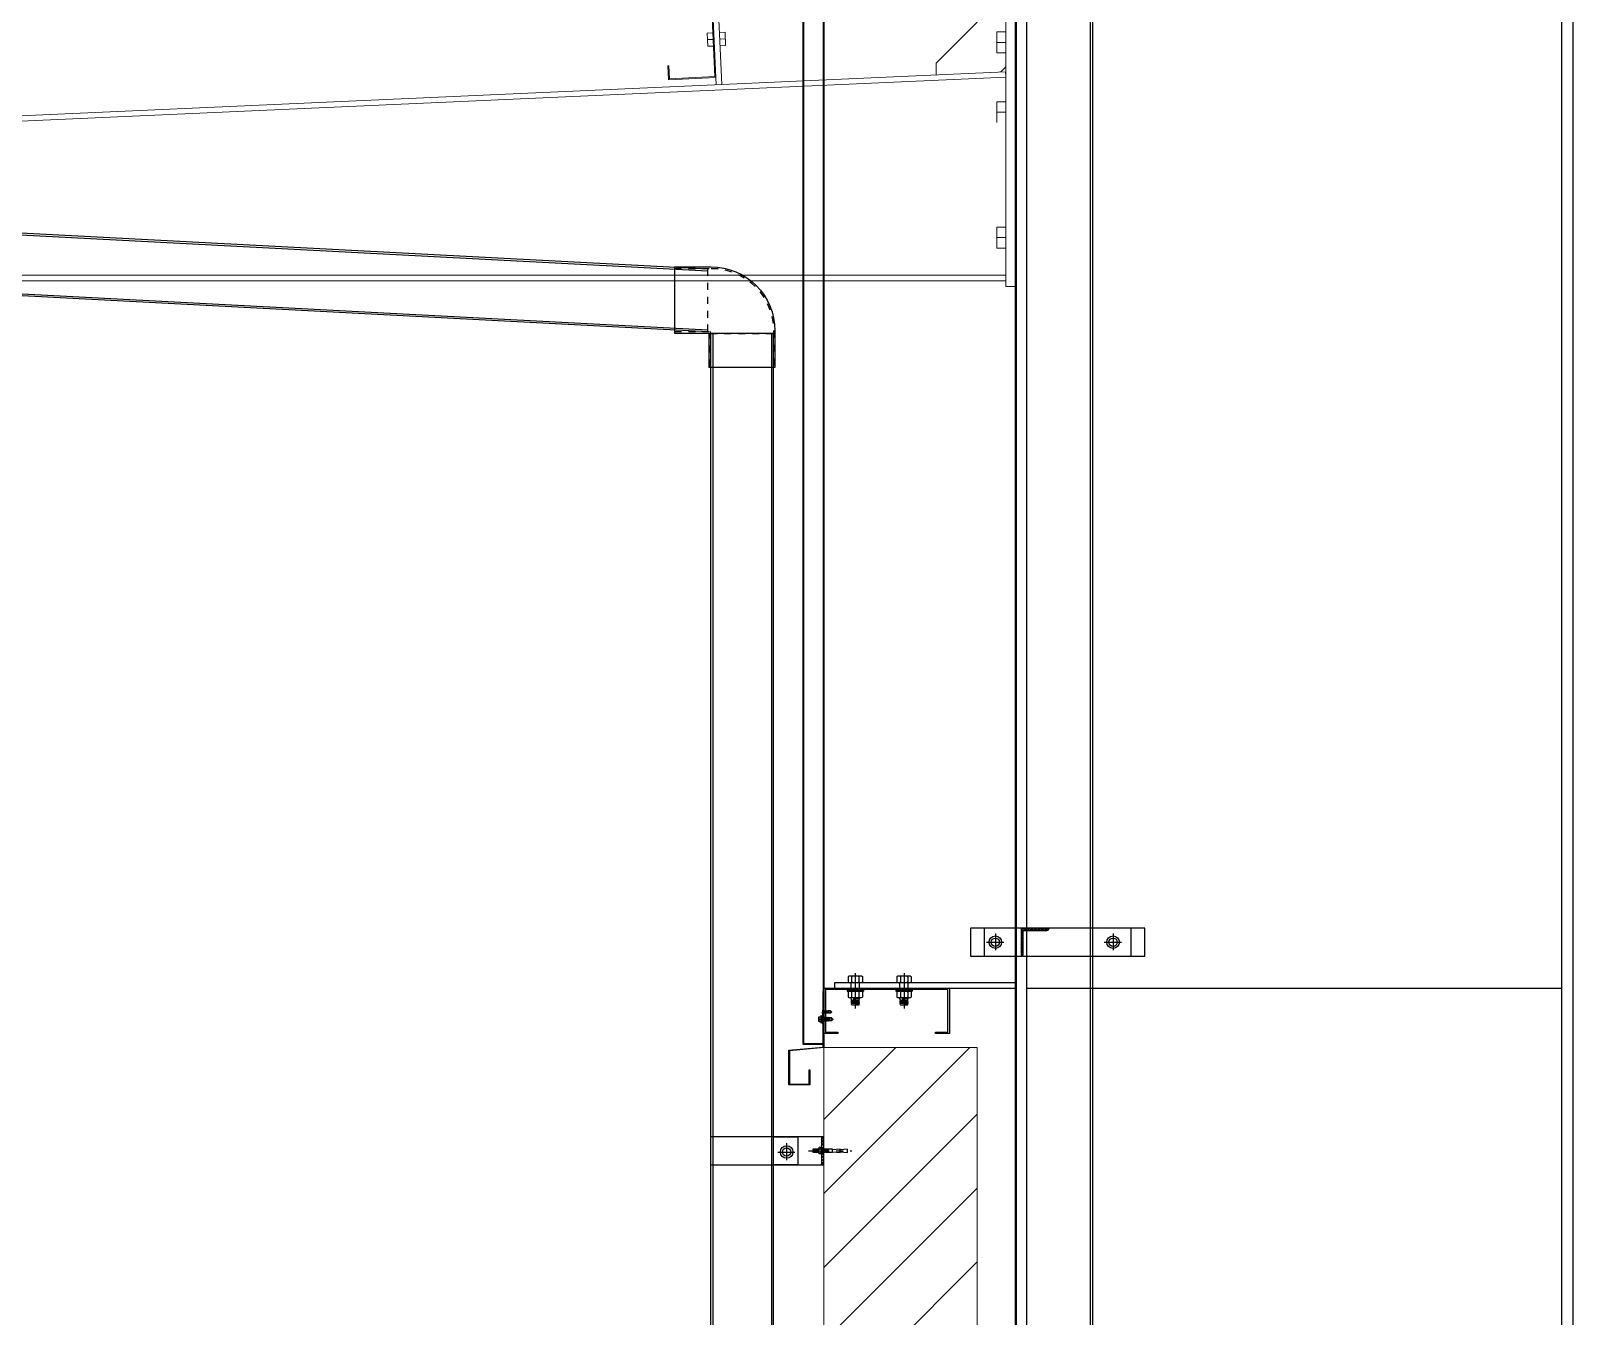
# Model space of a CAD drawing. Header units: inches. Extents: x 315041 to 662841, y -45540 to -35018.
# Drawn here: x 335108.56 to 335130.69, y -35920.08 to -35901.65 of the extents above; entities that cross this region are included whole.
import ezdxf

# ---------------------------------------------------------------- set-up
doc = ezdxf.new("R2010")
doc.units = ezdxf.units.IN
doc.header["$MEASUREMENT"] = 0
for name, pattern in [('CENTER2', [28.575, 19.05, -3.175, 3.175, -3.175]), ('DASHED2', [9.525, 6.35, -3.175]), ('HIDDEN', [0.375, 0.25, -0.125]), ('XKITLINE00', [0])]:
    doc.linetypes.add(name, pattern=pattern)
doc.layers.add('0_HATCH', color=252, linetype='Continuous', lineweight=9)
for name, color, linetype in [('2', 2, 'Continuous'), ('251', 251, 'Continuous'), ('3', 3, 'Continuous'), ('5', 5, 'Continuous'), ('7', 7, 'Continuous'), ('8', 8, 'Continuous'), ('DIM', 8, 'Continuous'), ('DOWNPOUT', 52, 'Continuous'), ('flashing', 6, 'Continuous'), ('ROOFING', 4, 'Continuous'), ('STRUCTURE', 1, 'Continuous')]:
    doc.layers.add(name, color=color, linetype=linetype)

# ---------------------------------------------------------------- blocks, each defined once
blk = doc.blocks.new('*U148')
at = {"layer": '251'}
h = blk.add_hatch(color=256, dxfattribs=at)
h.paths.add_polyline_path([(-0.053, -0.04), (-0.053, -0.043, -0.192582), (-0.048, -0.029, -0.192582), (-0.053, -0.014)])
h.paths.add_polyline_path([(-0.053, 0.014, -0.192582), (-0.048, 0.029, -0.192582), (-0.053, 0.043)])
h = blk.add_hatch(color=256, dxfattribs=at)
h.paths.add_polyline_path([(0.067, -0.04), (0.067, -0.043, -0.192582), (0.073, -0.029, -0.192582), (0.067, -0.014)])
h.paths.add_polyline_path([(0.067, 0.014, -0.192582), (0.073, 0.029, -0.192582), (0.067, 0.043)])
at = {"layer": '5', "linetype": 'CENTER2', "ltscale": 0.2}
blk.add_line((-0.077, 0), (0.206, 0), dxfattribs=at)
at = {"layer": '8'}
for p, q in [((-0.053, 0.04), (-0.053, -0.04)), ((-0.048, 0.058), (-0.006, 0.058)), ((-0.048, 0.029), (-0.006, 0.029)), ((0, 0.043), (0, -0.043)), ((0.056, 0.033), (0, 0.033)), ((0.056, -0.066), (0.056, 0.066)), ((0.056, 0.066), (0.067, 0.066)), ((0.067, -0.066), (0.067, 0.066)), ((0.067, 0.04), (0.067, -0.04)), ((0.073, 0.058), (0.115, 0.058)), ((0.073, 0.029), (0.115, 0.029)), ((0.12, 0.043), (0.12, -0.043)), ((0.128, 0.033), (0.12, 0.033)), ((0.132, 0.027), (0.128, 0.033)), ((0.128, 0.033), (0.128, -0.017)), ((0.128, -0.017), (0.132, 0.027)), ((0.138, 0.033), (0.132, 0.027)), ((0.142, 0.027), (0.138, 0.033)), ((0.175, 0.03), (0.172, 0.027)), ((0.18, 0.027), (0.175, 0.03)), ((0.177, -0.027), (0.178, 0)), ((0.18, 0), (0.178, 0)), ((0.178, 0), (0.18, 0)), ((0.18, 0.027), (0.18, -0.027)), ((-0.048, -0.029), (-0.006, -0.029)), ((-0.048, -0.029), (-0.006, -0.029)), ((-0.048, -0.058), (-0.006, -0.058)), ((0.056, -0.033), (0, -0.033)), ((0.056, -0.066), (0.067, -0.066)), ((0.073, -0.029), (0.115, -0.029)), ((0.073, -0.029), (0.115, -0.029)), ((0.073, -0.058), (0.115, -0.058)), ((0.131, -0.033), (0.12, -0.033)), ((0.137, -0.027), (0.131, -0.033)), ((0.171, -0.033), (0.167, -0.027)), ((0.177, -0.027), (0.171, -0.033)), ((0.177, -0.027), (0.18, -0.027))]:
    blk.add_line(p, q, dxfattribs=at)
for points in [[(0.147, -0.027), (0.141, -0.033), (0.137, -0.027), (0.142, 0.027), (0.148, 0.033), (0.152, 0.027)], [(0.157, -0.027), (0.151, -0.033), (0.147, -0.027), (0.152, 0.027), (0.158, 0.033), (0.162, 0.027)], [(0.167, -0.027), (0.161, -0.033), (0.157, -0.027), (0.162, 0.027), (0.168, 0.033), (0.172, 0.027)]]:
    blk.add_lwpolyline(points, close=True, dxfattribs=at)
for centre, start, end in [((-0.032, 0.043), 136.3972, 223.6028), ((-0.032, 0.014), 136.3972, 180), ((-0.021, 0.043), 316.3972, 43.6028), ((-0.021, 0.014), 0, 43.6028), ((0.088, 0.043), 136.3972, 223.6028), ((0.088, 0.014), 136.3972, 180), ((0.099, 0.043), 316.3972, 43.6028), ((0.099, 0.014), 0, 43.6028), ((-0.032, -0.014), 180, 223.6028), ((-0.032, -0.043), 136.3972, 223.6028), ((-0.021, -0.014), 316.3972, 0), ((-0.021, -0.043), 316.3972, 43.6028), ((0.088, -0.014), 180, 223.6028), ((0.088, -0.043), 136.3972, 223.6028), ((0.099, -0.014), 316.3972, 0), ((0.099, -0.043), 316.3972, 43.6028)]:
    blk.add_arc(centre, 0.0209, start, end, dxfattribs=at)
blk = doc.blocks.new('*U149')
at = {"layer": '251'}
h = blk.add_hatch(color=256, dxfattribs=at)
h.paths.add_polyline_path([(-0.053, -0.04), (-0.053, -0.043, -0.192582), (-0.048, -0.029, -0.192582), (-0.053, -0.014)])
h.paths.add_polyline_path([(-0.053, 0.014, -0.192582), (-0.048, 0.029, -0.192582), (-0.053, 0.043)])
h = blk.add_hatch(color=256, dxfattribs=at)
h.paths.add_polyline_path([(0.067, -0.04), (0.067, -0.043, -0.192582), (0.073, -0.029, -0.192582), (0.067, -0.014)])
h.paths.add_polyline_path([(0.067, 0.014, -0.192582), (0.073, 0.029, -0.192582), (0.067, 0.043)])
at = {"layer": '5', "linetype": 'CENTER2', "ltscale": 0.2}
blk.add_line((-0.077, 0), (0.206, 0), dxfattribs=at)
at = {"layer": '8'}
for p, q in [((-0.053, 0.04), (-0.053, -0.04)), ((-0.048, 0.058), (-0.006, 0.058)), ((-0.048, 0.029), (-0.006, 0.029)), ((0, 0.043), (0, -0.043)), ((0.056, 0.033), (0, 0.033)), ((0.056, -0.066), (0.056, 0.066)), ((0.056, 0.066), (0.067, 0.066)), ((0.067, -0.066), (0.067, 0.066)), ((0.067, 0.04), (0.067, -0.04)), ((0.073, 0.058), (0.115, 0.058)), ((0.073, 0.029), (0.115, 0.029)), ((0.12, 0.043), (0.12, -0.043)), ((0.128, 0.033), (0.12, 0.033)), ((0.132, 0.027), (0.128, 0.033)), ((0.128, 0.033), (0.128, -0.017)), ((0.128, -0.017), (0.132, 0.027)), ((0.138, 0.033), (0.132, 0.027)), ((0.142, 0.027), (0.138, 0.033)), ((0.175, 0.03), (0.172, 0.027)), ((0.18, 0.027), (0.175, 0.03)), ((0.177, -0.027), (0.178, 0)), ((0.18, 0), (0.178, 0)), ((0.178, 0), (0.18, 0)), ((0.18, 0.027), (0.18, -0.027)), ((-0.048, -0.029), (-0.006, -0.029)), ((-0.048, -0.029), (-0.006, -0.029)), ((-0.048, -0.058), (-0.006, -0.058)), ((0.056, -0.033), (0, -0.033)), ((0.056, -0.066), (0.067, -0.066)), ((0.073, -0.029), (0.115, -0.029)), ((0.073, -0.029), (0.115, -0.029)), ((0.073, -0.058), (0.115, -0.058)), ((0.131, -0.033), (0.12, -0.033)), ((0.137, -0.027), (0.131, -0.033)), ((0.171, -0.033), (0.167, -0.027)), ((0.177, -0.027), (0.171, -0.033)), ((0.177, -0.027), (0.18, -0.027))]:
    blk.add_line(p, q, dxfattribs=at)
for points in [[(0.147, -0.027), (0.141, -0.033), (0.137, -0.027), (0.142, 0.027), (0.148, 0.033), (0.152, 0.027)], [(0.157, -0.027), (0.151, -0.033), (0.147, -0.027), (0.152, 0.027), (0.158, 0.033), (0.162, 0.027)], [(0.167, -0.027), (0.161, -0.033), (0.157, -0.027), (0.162, 0.027), (0.168, 0.033), (0.172, 0.027)]]:
    blk.add_lwpolyline(points, close=True, dxfattribs=at)
for centre, start, end in [((-0.032, 0.043), 136.3972, 223.6028), ((-0.032, 0.014), 136.3972, 180), ((-0.021, 0.043), 316.3972, 43.6028), ((-0.021, 0.014), 0, 43.6028), ((0.088, 0.043), 136.3972, 223.6028), ((0.088, 0.014), 136.3972, 180), ((0.099, 0.043), 316.3972, 43.6028), ((0.099, 0.014), 0, 43.6028), ((-0.032, -0.014), 180, 223.6028), ((-0.032, -0.043), 136.3972, 223.6028), ((-0.021, -0.014), 316.3972, 0), ((-0.021, -0.043), 316.3972, 43.6028), ((0.088, -0.014), 180, 223.6028), ((0.088, -0.043), 136.3972, 223.6028), ((0.099, -0.014), 316.3972, 0), ((0.099, -0.043), 316.3972, 43.6028)]:
    blk.add_arc(centre, 0.0209, start, end, dxfattribs=at)
blk = doc.blocks.new('A$C174458B3')
at = {"layer": '2'}
blk.add_lwpolyline([(1.333, 0.017), (1.483, 0.017), (1.483, 0.525), (0.017, 0.525), (0.017, 0.017), (0.167, 0.017), (0.167, 0), (0, 0), (0, 0.542), (1.5, 0.542), (1.5, 0), (1.333, 0), (1.333, 0.017)], dxfattribs=at)
at = {"layer": '5'}
blk.add_lwpolyline([(2.292, 0.542), (2.292, 0.608), (0.125, 0.608), (0.125, 0.542), (2.292, 0.542)], dxfattribs=at)
at = {"layer": '251', "color": 147, "xscale": 1.5, "yscale": 1.5, "zscale": 1.5, "rotation": 270}
for name, p in [('*U149', (0.375, 0.608)), ('*U148', (0.958, 0.608))]:
    blk.add_blockref(name, p, dxfattribs=at)
blk = doc.blocks.new('A$C3213453A')
at = {"layer": '2'}
blk.add_blockref('A$C174458B3', (0, -0.048), dxfattribs=at)
blk = doc.blocks.new('Short_Self_drilling')
at = {"layer": 'STRUCTURE', "color": 1, "linetype": 'Continuous'}
for p, q in [((6.4, 1.7), (-6.4, 1.7)), ((5.1, 3.8), (-5.1, 3.8)), ((-2.6, 2.9), (-5.1, 2.9)), ((-3.4, 3.8), (-3.4, 6.8)), ((3, 7.2), (-3, 7.2)), ((2.6, 2.9), (-2.6, 2.9)), ((-2.1, 2.8), (-2.1, 2.9)), ((6.3, 0), (0, 0)), ((2.2, 2.8), (2.2, 2.9)), ((2.2, -0.5), (2.2, 0)), ((5.1, 2.9), (2.6, 2.9)), ((3.4, 3.8), (3.4, 6.8)), ((3, -1.2), (-2.7, -0.2)), ((3, -2.7), (-2.7, -1.8)), ((3, -4.2), (-2.7, -3.3)), ((3, -5.8), (-2.7, -4.8)), ((3, -7.3), (-2.7, -6.3)), ((-1.9, -8), (-2.7, -7.9)), ((-2.1, -1.4), (-2.1, -0.9)), ((-2.1, -2.9), (-2.1, -2.4)), ((-2.1, -4.4), (-2.1, -3.9)), ((-2.1, -6), (-2.1, -5.4)), ((-2.1, -7.5), (-2.1, -7)), ((-2.1, -12.3), (-2.1, -8.5)), ((3, -8.8), (-1.1, -8.1)), ((2.1, -12.3), (2.1, -9.1)), ((2.2, -2), (2.2, -1.5)), ((2.2, -3.6), (2.2, -3)), ((2.2, -5.1), (2.2, -4.6)), ((2.2, -6.6), (2.2, -6.1)), ((2.2, -8.1), (2.2, -7.6))]:
    blk.add_line(p, q, dxfattribs=at)
blk.add_lwpolyline([(6.4, 1.3), (6.4, 1.7), (2.1, 2.8), (-2.1, 2.8), (-6.4, 1.7), (-6.4, 1.3)], close=True, dxfattribs=at)
for points in [[(-6.4, 1.3, -0.088869), (-6.3, 0), (0, 0)], [(-0.1, 3.8), (-0.3, 6.2, 0.338878), (-3.1, 6.2), (-3.3, 3.8)], [(3.3, 3.8), (3.1, 6.2, 0.338878), (0.3, 6.2), (0.1, 3.8)], [(2.1, -12.3), (0.2, -14.2, -0.333596), (-0.2, -14.2), (-2.1, -12.3)], [(-0.1, -14), (-1, -12.2, -0.148657), (-1.4, -11.2), (-2, -7.7, -0.815006), (-1.2, -7.8, 0.150833), (-0.8, -8.7)], [(2.1, -12.3), (1.7, -11.7, 0.52242), (0.9, -11.7), (-0.2, -14.2)]]:
    blk.add_lwpolyline(points, format="xyb", dxfattribs=at)
for points in [[(3, -1.2), (2.2, -1.5), (-2.1, -0.8), (-2.7, -0.2), (-2.4, 0)], [(3, -2.7), (2.2, -3), (-2.1, -2.4), (-2.7, -1.8), (-2.1, -1.4), (2.2, -2), (3, -2.7)], [(3, -4.2), (2.2, -4.6), (-2.1, -3.9), (-2.7, -3.3), (-2.1, -2.9), (2.2, -3.6), (3, -4.2)], [(3, -5.8), (2.2, -6.1), (-2.1, -5.4), (-2.7, -4.8), (-2.1, -4.4), (2.2, -5.1), (3, -5.8)], [(3, -7.3), (2.2, -7.6), (-2.1, -7), (-2.7, -6.3), (-2.1, -6), (2.2, -6.6), (3, -7.3)], [(-1.8, -8.5), (-2.1, -8.5), (-2.7, -7.9), (-2.1, -7.5), (-1.8, -7.5)], [(-1.3, -7.6), (2.2, -8.1), (3, -8.8)], [(-1.2, 0), (2.2, -0.5), (3, -1.2)], [(3, -8.8), (2.2, -9.1), (-0.8, -8.7)]]:
    blk.add_lwpolyline(points, dxfattribs=at)
for centre, radius, start, end in [((-5, 3.3), 0.455, 109.7949, 250.2674), ((-3, 6.8), 0.429, 90.0311, 180.0311), ((3, 6.8), 0.429, 0.0311, 90.0311), ((5.1, 3.3), 0.435, 279.7276, 80.3347), ((10, 0.2), 3.74, 162.2963, 182.6103)]:
    blk.add_arc(centre, radius, start, end, dxfattribs=at)
blk = doc.blocks.new('HFR-1')
at = {"layer": 'STRUCTURE', "color": 1, "linetype": 'Continuous'}
for p, q in [((-5.5, 0), (5.5, 0)), ((-5.2, 0.8), (-3.4, 1.5)), ((5.2, 0.8), (3.4, 1.5)), ((-2.4, -1.2), (-3, -1.6)), ((-3, -1.6), (-2.4, -1.9)), ((-2.4, -1.9), (-3, -2.3)), ((-3, -2.3), (-2.4, -2.6)), ((-2.4, -2.6), (-3, -3)), ((-3, -3), (-2.4, -3.3)), ((-2.4, -3.3), (-3, -3.7)), ((-3, -3.7), (-2.4, -4.1)), ((-2.4, -4.1), (-3, -4.4)), ((-3, -4.4), (-2.4, -4.8)), ((-2.4, -4.8), (-3, -5.1)), ((-3, -5.1), (-2.4, -5.5)), ((-2.4, -5.5), (-3, -5.8)), ((-3, -5.8), (-2.4, -6.2)), ((-2.4, -6.2), (-3, -6.6)), ((-3, -6.6), (-2.4, -6.9)), ((-2.4, -6.9), (-3, -7.3)), ((-3, -7.3), (-2.4, -7.6)), ((-2.4, -7.6), (-3, -8)), ((-3, -8), (-2.4, -8.3)), ((-2.4, -8.3), (-3, -8.7)), ((-3, -8.7), (-2.4, -9)), ((-2.4, -9), (-3, -9.4)), ((-3, -9.4), (-2.4, -9.7)), ((-2.4, -9.7), (-3, -10.1)), ((-3, -10.1), (-2.4, -10.5)), ((-2.4, -10.5), (-3, -10.8)), ((-3, -10.8), (-2.4, -11.2)), ((-2.4, -11.2), (-3, -11.5)), ((-3, -11.5), (-2.4, -11.9)), ((-2.9, -1.6), (2.9, -1.4)), ((-2.9, -2.3), (2.9, -2.1)), ((-2.9, -3), (2.9, -2.8)), ((-2.9, -3.7), (2.9, -3.6)), ((-2.9, -4.4), (2.9, -4.3)), ((-2.9, -5.1), (2.9, -5)), ((-2.9, -5.9), (2.9, -5.7)), ((-2.9, -6.6), (2.9, -6.4)), ((-2.9, -7.3), (2.9, -7.1)), ((-2.9, -8), (2.9, -7.8)), ((-2.9, -8.7), (2.9, -8.5)), ((-2.9, -9.4), (2.9, -9.2)), ((-2.9, -10.1), (1.5, -10)), ((-2.9, -10.8), (1.3, -10.7)), ((-2.9, -11.5), (0.9, -11.4)), ((-2.5, -17.4), (-2.5, -11.8)), ((-2.5, -17.4), (-2, -16.7)), ((-2.5, -17.4), (-0.2, -19.7)), ((2.4, -1.1), (-2.4, -1.2)), ((2.4, -1.8), (-2.4, -1.9)), ((-2.4, -1.9), (2.4, -1.8)), ((-2.4, -2.6), (2.4, -2.5)), ((2.4, -2.5), (-2.4, -2.6)), ((-2.4, -3.3), (2.4, -3.2)), ((2.4, -3.2), (-2.4, -3.3)), ((-2.4, -4.1), (2.4, -3.9)), ((2.4, -3.9), (-2.4, -4.1)), ((-2.4, -4.8), (2.4, -4.6)), ((2.4, -4.6), (-2.4, -4.8)), ((-2.4, -5.5), (2.4, -5.3)), ((2.4, -5.3), (-2.4, -5.5)), ((-2.4, -6.2), (2.4, -6)), ((2.4, -6), (-2.4, -6.2)), ((-2.4, -6.9), (2.4, -6.8)), ((2.4, -6.8), (-2.4, -6.9)), ((-2.4, -7.6), (2.4, -7.5)), ((2.4, -7.5), (-2.4, -7.6)), ((-2.4, -8.3), (2.4, -8.2)), ((2.4, -8.2), (-2.4, -8.3)), ((-2.4, -9), (2.4, -8.9)), ((2.4, -8.9), (-2.4, -9)), ((-2.4, -9.7), (2.4, -9.6)), ((2.4, -9.6), (-2.4, -9.7)), ((1.4, -10.3), (-2.4, -10.5)), ((-2.4, -10.5), (1.4, -10.3)), ((-2.4, -11.2), (1.1, -11.1)), ((1.1, -11.1), (-2.4, -11.2)), ((-2.4, -11.9), (0.4, -11.8)), ((-1, -16.7), (0.2, -19.7)), ((0.1, -19.4), (1.2, -17.3)), ((0.2, -19.7), (2.5, -17.4)), ((1.6, -16.1), (2.3, -10.2)), ((2.2, -10), (2.9, -10)), ((2.2, -11), (2.4, -11)), ((2.4, -11), (2.2, -11)), ((2.2, -11.4), (2.9, -11.4)), ((2.2, -11.7), (2.4, -11.7)), ((2.4, -10.3), (2.3, -10.3)), ((2.3, -10.3), (2.4, -10.3)), ((2.3, -10.7), (2.9, -10.7)), ((2.9, -1.4), (2.4, -1.1)), ((2.4, -1.8), (2.9, -1.4)), ((2.9, -2.1), (2.4, -1.8)), ((2.4, -2.5), (2.9, -2.1)), ((2.9, -2.8), (2.4, -2.5)), ((2.4, -3.2), (2.9, -2.8)), ((2.9, -3.6), (2.4, -3.2)), ((2.4, -3.9), (2.9, -3.6)), ((2.9, -4.3), (2.4, -3.9)), ((2.4, -4.6), (2.9, -4.3)), ((2.9, -5), (2.4, -4.6)), ((2.4, -5.3), (2.9, -5)), ((2.9, -5.7), (2.4, -5.3)), ((2.4, -6), (2.9, -5.7)), ((2.9, -6.4), (2.4, -6)), ((2.4, -6.8), (2.9, -6.4)), ((2.9, -7.1), (2.4, -6.8)), ((2.4, -7.5), (2.9, -7.1)), ((2.9, -7.8), (2.4, -7.5)), ((2.4, -8.2), (2.9, -7.8)), ((2.9, -8.5), (2.4, -8.2)), ((2.4, -8.9), (2.9, -8.5)), ((2.9, -9.2), (2.4, -8.9)), ((2.4, -9.6), (2.9, -9.2)), ((2.9, -10), (2.4, -9.6)), ((2.4, -10.3), (2.9, -10)), ((2.9, -10.7), (2.4, -10.3)), ((2.4, -11), (2.9, -10.7)), ((2.9, -11.4), (2.4, -11)), ((2.4, -11.7), (2.9, -11.4)), ((2.5, -17.4), (2.5, -11.7))]:
    blk.add_line(p, q, dxfattribs=at)
at = {"layer": 'STRUCTURE', "color": 1, "linetype": 'Continuous', "ltscale": 8}
for p in [(-3.4, 1.5), (3.4, 1.5)]:
    blk.add_line(p, (0, 1.5), dxfattribs=at)
at = {"layer": 'STRUCTURE', "color": 1, "linetype": 'DASHED2'}
for p in [(-1.9, 1.5), (1.9, 1.5)]:
    blk.add_line(p, (0, 0), dxfattribs=at)
at = {"layer": 'STRUCTURE', "color": 1, "linetype": 'Continuous', "ltscale": 8}
for centre, start, end in [((-4.7, 0.2), 130.41, 194.8062), ((4.7, 0.2), 345.1938, 49.59)]:
    blk.add_arc(centre, 0.801, start, end, dxfattribs=at)
at = {"layer": 'STRUCTURE', "color": 1, "linetype": 'Continuous'}
for centre, radius, start, end in [((-7.3, -9), 9.14, 58.065, 78.8402), ((5.1, -3.8), 3.83, 84.2039, 134.3621), ((-1.5, -17.1), 0.59, 34.2302, 144.5641), ((0, -19.4), 0.331, 231.6348, 305.4287), ((-0.5, -10.1), 1.93, 296.6041, 355.3922), ((-0.6, -16), 2.2, 324.0048, 357.8268), ((1.9, -10.3), 0.444, 15.9762, 172.6971)]:
    blk.add_arc(centre, radius, start, end, dxfattribs=at)
blk = doc.blocks.new('A$C2CD672AE')
at = {"color": 8, "linetype": 'XKITLINE00', "lineweight": 0}
for p, q in [((142.97, 151.56), (140.51, 96.61)), ((145.63, 151.44), (142.97, 151.56)), ((139.71, 138.52), (140, 144.85)), ((139.86, 141.68), (142.52, 141.57)), ((140, 144.85), (142.66, 144.73)), ((145.68, 141.42), (148.35, 141.31)), ((148.49, 144.47), (145.82, 144.59)), ((148.21, 138.14), (148.49, 144.47)), ((0, 133.33), (4.67, 133.33)), ((4.67, 133.33), (11.33, 133.33)), ((4.67, 133.33), (4.67, 0)), ((11.33, 133.33), (38, 106.67)), ((142.38, 138.4), (139.71, 138.52)), ((145.54, 138.26), (148.21, 138.14)), ((572.62, 119.21), (572.9, 125.54)), ((572.9, 125.54), (575.56, 125.42)), ((575.87, 132.25), (573.42, 77.3)), ((578.53, 132.13), (575.87, 132.25)), ((4.67, 121.67), (9, 121.67)), ((9, 121.67), (9, 111.67)), ((138.67, 115.21), (138.96, 121.54)), ((138.82, 118.37), (141.48, 118.26)), ((138.96, 121.54), (141.62, 121.42)), ((144.64, 118.11), (147.31, 118)), ((147.45, 121.16), (144.78, 121.28)), ((147.17, 114.83), (147.45, 121.16)), ((575.28, 119.09), (572.62, 119.21)), ((572.76, 122.38), (575.42, 122.26)), ((578.45, 118.95), (581.11, 118.83)), ((578.59, 122.12), (581.25, 122)), ((581.39, 125.16), (578.73, 125.28)), ((581.11, 118.83), (581.39, 125.16)), ((878.4, 118.75), (881.06, 118.63)), ((881.06, 118.63), (878.61, 63.69)), ((4.67, 116.67), (9, 116.67)), ((9, 111.67), (4.67, 111.67)), ((141.34, 115.09), (138.67, 115.21)), ((144.5, 114.95), (147.17, 114.83)), ((874.65, 105.74), (874.93, 112.07)), ((874.93, 112.07), (877.6, 111.95)), ((880.76, 111.81), (883.42, 111.69)), ((883.42, 111.69), (883.14, 105.36)), ((1009.77, 112.89), (1007.32, 57.95)), ((1012.43, 112.77), (1009.77, 112.89)), ((7.11, 102.56), (4.67, 105)), ((38, 106.67), (38, 101.18)), ((874.65, 105.74), (877.31, 105.62)), ((874.79, 108.9), (877.46, 108.78)), ((880.48, 105.48), (883.14, 105.36)), ((880.62, 108.64), (883.28, 108.53)), ((1006.52, 99.86), (1006.8, 106.19)), ((1006.8, 106.19), (1009.47, 106.07)), ((1015.29, 105.81), (1012.63, 105.93)), ((1015.01, 99.48), (1015.29, 105.81)), ((4.78, 102.66), (4.67, 100)), ((4.67, 100), (1125.67, 50)), ((1125.78, 52.66), (4.78, 102.66)), ((143.18, 96.49), (143.33, 99.82)), ((571.58, 95.9), (571.86, 102.23)), ((574.24, 95.78), (571.58, 95.9)), ((571.72, 99.07), (574.38, 98.95)), ((571.86, 102.23), (574.52, 102.11)), ((577.55, 98.81), (580.21, 98.69)), ((580.35, 101.85), (577.69, 101.97)), ((580.07, 95.52), (580.35, 101.85)), ((1009.18, 99.74), (1006.52, 99.86)), ((1006.66, 103.02), (1009.32, 102.9)), ((1012.35, 99.6), (1015.01, 99.48)), ((1012.49, 102.76), (1015.15, 102.64)), ((577.41, 95.64), (580.07, 95.52)), ((873.61, 82.43), (873.89, 88.76)), ((873.89, 88.76), (876.56, 88.64)), ((4.67, 88.33), (9, 88.33)), ((4.67, 83.33), (9, 83.33)), ((9, 88.33), (9, 78.33)), ((873.61, 82.43), (876.27, 82.31)), ((873.75, 85.59), (876.42, 85.47)), ((879.44, 82.17), (882.1, 82.05)), ((879.58, 85.33), (882.24, 85.21)), ((879.72, 88.5), (882.38, 88.38)), ((882.38, 88.38), (882.1, 82.05)), ((1005.48, 76.55), (1005.76, 82.88)), ((1005.76, 82.88), (1008.43, 82.76)), ((1014.25, 82.5), (1011.59, 82.62)), ((1013.97, 76.17), (1014.25, 82.5)), ((576.08, 77.18), (576.23, 80.51)), ((1008.14, 76.43), (1005.48, 76.55)), ((1005.62, 79.71), (1008.28, 79.59)), ((1011.31, 76.29), (1013.97, 76.17)), ((1011.45, 79.45), (1014.11, 79.33)), ((875.95, 63.81), (876.1, 67.14)), ((1009.98, 57.83), (1010.13, 61.16)), ((1125.67, 50), (1125.78, 52.66)), ((1125.78, 2.68), (1125.78, 52.66)), ((1125.78, 52.66), (1128.45, 52.66)), ((1128.45, 2.68), (1128.45, 52.66)), ((1125.67, 5.33), (1125.67, 50)), ((1147, 27.9), (1147.04, 30.56)), ((1147.04, 30.56), (1153.37, 30.47)), ((1150.16, 27.85), (1150.2, 30.52)), ((1153.37, 30.47), (1153.33, 27.8)), ((1170.33, 27.55), (1170.37, 30.21)), ((1170.37, 30.21), (1176.7, 30.12)), ((1173.49, 27.5), (1173.53, 30.17)), ((1176.7, 30.12), (1176.66, 27.45)), ((4.67, 28.33), (9, 28.33)), ((4.67, 23.33), (9, 23.33)), ((9, 28.33), (9, 18.33)), ((1128.45, 25.01), (1128.49, 27.67)), ((1183.45, 24.18), (1128.45, 25.01)), ((1128.49, 27.67), (1131.82, 27.62)), ((1146.91, 22.06), (1146.95, 24.73)), ((1150.08, 22.02), (1150.12, 24.68)), ((1153.24, 21.97), (1153.28, 24.63)), ((1170.24, 21.71), (1170.28, 24.38)), ((1173.41, 21.67), (1173.45, 24.33)), ((1176.57, 21.62), (1176.61, 24.29)), ((1183.49, 26.85), (1183.45, 24.18)), ((9, 18.33), (4.67, 18.33)), ((1153.24, 21.97), (1146.91, 22.06)), ((1176.57, 21.62), (1170.24, 21.71)), ((1125.67, 5.33), (4.67, 5.33)), ((4.67, 5.33), (4.67, 2.67)), ((4.67, 2.67), (1125.67, 2.67)), ((1125.67, 2.67), (1125.67, 5.33)), ((1125.78, 2.68), (1128.45, 2.68)), ((4.67, 0), (0, 0))]:
    blk.add_line(p, q, dxfattribs=at)
at = {"color": 94, "linetype": 'XKITLINE00', "lineweight": 0}
for points in [[(165.77, 105.49), (166.27, 105.47), (165.97, 98.81), (143.33, 99.82), (145.98, 159.26), (126.33, 160.14), (126.06, 153.98), (125.56, 154), (125.85, 160.66), (146.5, 159.74), (143.85, 100.3), (165.49, 99.33)], [(598.67, 86.18), (599.17, 86.16), (598.87, 79.5), (576.23, 80.51), (578.88, 139.95), (559.23, 140.83), (558.96, 134.67), (558.46, 134.69), (558.76, 141.35), (579.4, 140.43), (576.75, 80.99), (598.4, 80.02)], [(853.45, 68.15), (853.75, 74.81), (854.25, 74.79), (853.98, 68.62), (875.62, 67.66), (878.27, 127.1), (898.92, 126.18), (898.62, 119.52), (898.12, 119.54), (898.4, 125.7), (878.75, 126.58), (876.1, 67.14)], [(1032.57, 66.83), (1033.07, 66.81), (1032.78, 60.15), (1010.13, 61.16), (1012.78, 120.6), (993.14, 121.48), (992.86, 115.32), (992.36, 115.34), (992.66, 122), (1013.31, 121.08), (1010.65, 61.64), (1032.3, 60.67)], [(1131.82, 48.29), (1138.49, 48.29), (1138.49, 47.79), (1132.32, 47.78), (1132.33, 28.12), (1191.83, 27.23), (1191.83, 4.56), (1185.16, 4.56), (1185.17, 5.06), (1191.33, 5.07), (1191.32, 26.73), (1131.82, 27.62)]]:
    blk.add_lwpolyline(points, close=True, dxfattribs=at)
blk = doc.blocks.new('A$C26A6701F')
at = {"layer": 'STRUCTURE', "color": 1, "linetype": 'Continuous'}
for p, q in [((0, 17.21), (1.33, 17.54)), ((0, 17.08), (0, 17.21)), ((0, 17.21), (4, 17.21)), ((4, 17.08), (0, 17.08)), ((3.94, 16.71), (0.06, 16.71)), ((0.4, 17.84), (3.6, 17.84)), ((0.4, 17.57), (1.2, 17.57)), ((0.93, 17.84), (0.93, 18.77)), ((0.97, 17.84), (1.03, 18.61)), ((1.07, 18.91), (2.93, 18.91)), ((1.13, 15.25), (2.9, 15.52)), ((1.39, 15.45), (1.13, 15.25)), ((1.13, 15.25), (1.39, 15.14)), ((1.13, 14.77), (2.9, 15.05)), ((1.39, 14.98), (1.13, 14.77)), ((1.13, 14.77), (1.39, 14.66)), ((1.19, 16.71), (1.14, 16.67)), ((1.14, 16.67), (1.4, 16.71)), ((1.14, 16.67), (1.4, 16.56)), ((1.14, 16.2), (2.91, 16.47)), ((1.4, 16.4), (1.14, 16.2)), ((1.14, 16.2), (1.39, 16.09)), ((1.14, 15.72), (2.91, 16)), ((1.4, 15.93), (1.14, 15.72)), ((1.14, 15.72), (1.39, 15.61)), ((1.2, 17.57), (2.8, 17.57)), ((1.33, 17.54), (1.33, 17.57)), ((1.33, 17.54), (2.67, 17.54)), ((1.39, 16.09), (2.73, 16.28)), ((1.39, 15.93), (1.39, 16.09)), ((1.39, 15.61), (2.73, 15.81)), ((2.7, 15.64), (1.39, 15.45)), ((1.39, 15.45), (1.39, 15.61)), ((1.39, 15.14), (2.73, 15.33)), ((2.7, 15.16), (1.39, 14.98)), ((1.39, 14.98), (1.39, 15.14)), ((1.39, 14.66), (2.73, 14.86)), ((1.4, 16.56), (2.42, 16.71)), ((2.71, 16.59), (1.4, 16.4)), ((1.4, 16.4), (1.4, 16.56)), ((2.71, 16.11), (1.4, 15.93)), ((1.91, 18.61), (1.97, 17.84)), ((2.04, 17.84), (2.1, 18.61)), ((2.67, 17.54), (2.67, 17.57)), ((2.67, 17.54), (4, 17.21)), ((2.7, 15.64), (2.7, 15.8)), ((2.7, 15.64), (2.9, 15.52)), ((2.7, 15.16), (2.7, 15.33)), ((2.7, 15.16), (2.9, 15.05)), ((2.7, 14.69), (2.7, 14.85)), ((2.71, 16.59), (2.71, 16.71)), ((2.71, 16.59), (2.91, 16.47)), ((2.71, 16.11), (2.71, 16.28)), ((2.71, 16.11), (2.91, 16)), ((2.73, 16.28), (2.91, 16.47)), ((2.73, 15.81), (2.91, 16)), ((2.73, 15.33), (2.9, 15.52)), ((2.73, 14.86), (2.9, 15.05)), ((2.8, 17.57), (3.6, 17.57)), ((2.97, 18.61), (3.04, 17.84)), ((3.07, 17.84), (3.07, 18.77)), ((4, 17.21), (4, 17.08)), ((1.06, 8.13), (2.84, 8.41)), ((1.33, 8.34), (1.06, 8.13)), ((1.06, 8.13), (1.32, 8.02)), ((1.06, 7.65), (2.83, 7.93)), ((1.32, 7.86), (1.06, 7.65)), ((1.06, 7.65), (1.32, 7.55)), ((1.06, 7.18), (2.83, 7.46)), ((1.32, 7.39), (1.06, 7.18)), ((1.07, 8.6), (2.84, 8.88)), ((1.33, 8.81), (1.07, 8.6)), ((1.07, 8.6), (1.33, 8.5)), ((1.08, 9.55), (2.86, 9.83)), ((1.34, 9.76), (1.08, 9.55)), ((1.08, 9.55), (1.34, 9.45)), ((1.08, 9.08), (2.85, 9.36)), ((1.34, 9.29), (1.08, 9.08)), ((1.08, 9.08), (1.34, 8.97)), ((1.09, 10.98), (2.86, 11.25)), ((1.35, 11.18), (1.09, 10.98)), ((1.09, 10.98), (1.35, 10.87)), ((1.09, 10.5), (2.86, 10.78)), ((1.35, 10.71), (1.09, 10.5)), ((1.09, 10.5), (1.35, 10.39)), ((1.09, 10.03), (2.86, 10.3)), ((1.35, 10.23), (1.09, 10.03)), ((1.09, 10.03), (1.34, 9.92)), ((1.1, 11.93), (2.88, 12.2)), ((1.36, 12.13), (1.1, 11.93)), ((1.1, 11.93), (1.36, 11.82)), ((1.1, 11.45), (2.87, 11.73)), ((1.36, 11.66), (1.1, 11.45)), ((1.1, 11.45), (1.36, 11.34)), ((1.11, 12.88), (2.89, 13.15)), ((1.38, 13.08), (1.11, 12.88)), ((1.11, 12.88), (1.37, 12.77)), ((1.11, 12.4), (2.88, 12.68)), ((1.37, 12.61), (1.11, 12.4)), ((1.11, 12.4), (1.37, 12.29)), ((1.12, 14.3), (2.9, 14.57)), ((1.39, 14.5), (1.12, 14.3)), ((1.12, 14.3), (1.38, 14.19)), ((1.12, 13.82), (2.9, 14.1)), ((1.39, 14.03), (1.12, 13.82)), ((1.12, 13.82), (1.38, 13.72)), ((1.12, 13.35), (2.89, 13.63)), ((1.38, 13.56), (1.12, 13.35)), ((1.12, 13.35), (1.38, 13.24)), ((1.32, 8.02), (2.66, 8.22)), ((2.63, 8.05), (1.32, 7.86)), ((1.32, 7.86), (1.32, 8.02)), ((1.32, 7.55), (2.66, 7.74)), ((2.63, 7.57), (1.32, 7.39)), ((1.32, 7.39), (1.32, 7.55)), ((2.64, 9), (1.33, 8.81)), ((1.33, 8.81), (1.34, 8.97)), ((1.33, 8.5), (2.67, 8.69)), ((2.64, 8.52), (1.33, 8.34)), ((1.33, 8.34), (1.33, 8.5)), ((1.34, 9.92), (2.68, 10.11)), ((2.65, 9.95), (1.34, 9.76)), ((1.34, 9.92), (1.34, 9.76)), ((1.34, 9.45), (2.68, 9.64)), ((2.65, 9.47), (1.34, 9.29)), ((1.34, 9.29), (1.34, 9.45)), ((1.34, 8.97), (2.67, 9.17)), ((2.66, 11.37), (1.35, 11.18)), ((1.35, 11.18), (1.36, 11.34)), ((1.35, 10.87), (2.69, 11.06)), ((2.66, 10.89), (1.35, 10.71)), ((1.35, 10.71), (1.35, 10.87)), ((1.35, 10.39), (2.69, 10.59)), ((2.66, 10.42), (1.35, 10.23)), ((1.35, 10.23), (1.35, 10.39)), ((2.68, 12.32), (1.36, 12.13)), ((1.36, 11.82), (2.7, 12.01)), ((2.67, 11.84), (1.36, 11.66)), ((1.36, 11.66), (1.36, 11.82)), ((1.36, 11.34), (2.7, 11.54)), ((1.37, 12.77), (2.71, 12.96)), ((2.68, 12.79), (1.37, 12.61)), ((1.37, 12.61), (1.37, 12.77)), ((1.37, 12.29), (2.71, 12.49)), ((1.37, 12.13), (1.37, 12.29)), ((1.38, 14.19), (2.72, 14.38)), ((1.38, 14.03), (1.38, 14.19)), ((1.38, 13.72), (2.72, 13.91)), ((2.69, 13.74), (1.38, 13.56)), ((1.38, 13.56), (1.38, 13.72)), ((1.38, 13.24), (2.72, 13.44)), ((2.69, 13.27), (1.38, 13.08)), ((1.38, 13.24), (1.38, 13.08)), ((2.7, 14.69), (1.39, 14.5)), ((1.39, 14.5), (1.39, 14.67)), ((2.7, 14.21), (1.39, 14.03)), ((2.63, 8.05), (2.63, 8.21)), ((2.63, 8.05), (2.83, 7.93)), ((2.63, 7.57), (2.63, 7.74)), ((2.63, 7.57), (2.83, 7.46)), ((2.64, 9), (2.64, 9.16)), ((2.64, 9), (2.84, 8.88)), ((2.64, 8.52), (2.64, 8.69)), ((2.64, 8.52), (2.84, 8.41)), ((2.65, 10.1), (2.65, 9.95)), ((2.65, 9.95), (2.86, 9.83)), ((2.65, 9.47), (2.65, 9.64)), ((2.65, 9.47), (2.85, 9.36)), ((2.66, 11.37), (2.67, 11.53)), ((2.66, 11.37), (2.86, 11.25)), ((2.66, 10.89), (2.67, 11.06)), ((2.66, 10.89), (2.86, 10.78)), ((2.66, 10.42), (2.66, 10.58)), ((2.66, 10.42), (2.86, 10.3)), ((2.66, 8.22), (2.84, 8.41)), ((2.66, 7.74), (2.83, 7.93)), ((2.66, 7.27), (2.83, 7.46)), ((2.67, 11.84), (2.67, 12.01)), ((2.67, 11.84), (2.87, 11.73)), ((2.67, 9.17), (2.85, 9.36)), ((2.67, 8.69), (2.84, 8.88)), ((2.68, 12.79), (2.68, 12.96)), ((2.68, 12.79), (2.88, 12.68)), ((2.68, 12.32), (2.68, 12.48)), ((2.68, 12.32), (2.88, 12.2)), ((2.68, 10.11), (2.86, 10.3)), ((2.68, 9.64), (2.86, 9.83)), ((2.69, 13.74), (2.69, 13.91)), ((2.69, 13.74), (2.89, 13.63)), ((2.69, 13.43), (2.69, 13.27)), ((2.69, 13.27), (2.89, 13.15)), ((2.69, 11.06), (2.86, 11.25)), ((2.69, 10.59), (2.86, 10.78)), ((2.7, 14.69), (2.9, 14.57)), ((2.7, 14.21), (2.7, 14.38)), ((2.7, 14.21), (2.9, 14.1)), ((2.7, 12.01), (2.88, 12.2)), ((2.7, 11.54), (2.87, 11.73)), ((2.71, 12.96), (2.89, 13.15)), ((2.71, 12.49), (2.88, 12.68)), ((2.72, 14.38), (2.9, 14.57)), ((2.72, 13.91), (2.9, 14.1)), ((2.72, 13.44), (2.89, 13.63)), ((1.02, 3.86), (2.8, 4.14)), ((1.28, 4.07), (1.02, 3.86)), ((1.02, 3.86), (1.28, 3.75)), ((1.28, 3.59), (1.02, 3.38)), ((1.02, 3.38), (2.31, 3.59)), ((1.02, 3.38), (1.28, 3.28)), ((1.03, 4.81), (2.81, 5.09)), ((1.29, 5.02), (1.03, 4.81)), ((1.03, 4.81), (1.29, 4.7)), ((1.03, 4.33), (2.8, 4.61)), ((1.29, 4.54), (1.03, 4.33)), ((1.03, 4.33), (1.28, 4.23)), ((1.04, 5.76), (2.81, 6.03)), ((1.3, 5.96), (1.04, 5.76)), ((1.04, 5.76), (1.3, 5.65)), ((1.04, 5.28), (2.81, 5.56)), ((1.3, 5.49), (1.04, 5.28)), ((1.04, 5.28), (1.29, 5.17)), ((1.05, 6.71), (2.83, 6.98)), ((1.31, 6.91), (1.05, 6.71)), ((1.05, 6.71), (1.31, 6.6)), ((1.05, 6.23), (2.82, 6.51)), ((1.31, 6.44), (1.05, 6.23)), ((1.05, 6.23), (1.31, 6.12)), ((1.06, 7.18), (1.32, 7.07)), ((1.27, 0.62), (1.28, 3.28)), ((1.27, 0.62), (1.41, 0.81)), ((1.27, 0.62), (1.88, 0.02)), ((1.28, 4.23), (2.62, 4.42)), ((2.62, 4.25), (1.28, 4.07)), ((1.28, 4.07), (1.28, 4.23)), ((1.28, 3.75), (2.62, 3.95)), ((1.28, 3.59), (1.28, 3.75)), ((2.35, 3.74), (1.28, 3.59)), ((1.28, 3.28), (2.21, 3.41)), ((1.29, 5.17), (2.63, 5.37)), ((2.6, 5.2), (1.29, 5.02)), ((1.29, 5.01), (1.29, 5.17)), ((1.29, 4.7), (2.63, 4.9)), ((2.6, 4.72), (1.29, 4.54)), ((1.29, 4.54), (1.29, 4.7)), ((2.61, 6.15), (1.3, 5.96)), ((1.3, 5.96), (1.31, 6.12)), ((1.3, 5.65), (2.64, 5.84)), ((2.61, 5.67), (1.3, 5.49)), ((1.3, 5.49), (1.3, 5.65)), ((2.63, 7.1), (1.31, 6.91)), ((1.31, 6.6), (2.65, 6.79)), ((2.62, 6.62), (1.31, 6.44)), ((1.31, 6.44), (1.31, 6.6)), ((1.31, 6.12), (2.64, 6.32)), ((1.32, 7.07), (2.66, 7.27)), ((1.32, 6.91), (1.32, 7.07)), ((1.67, 0.81), (1.98, 0.02)), ((1.96, 0.08), (2.26, 0.64)), ((1.98, 0.02), (2.6, 0.61)), ((2.38, 0.96), (2.56, 3.71)), ((2.62, 3.78), (2.52, 3.77)), ((2.52, 3.46), (2.61, 3.47)), ((2.54, 3.62), (2.79, 3.66)), ((2.6, 5.2), (2.61, 5.36)), ((2.6, 5.2), (2.81, 5.09)), ((2.6, 4.72), (2.6, 4.89)), ((2.6, 4.72), (2.8, 4.61)), ((2.6, 0.61), (2.61, 3.47)), ((2.61, 6.15), (2.62, 6.31)), ((2.61, 6.15), (2.81, 6.03)), ((2.61, 5.67), (2.61, 5.84)), ((2.61, 5.67), (2.81, 5.56)), ((2.61, 3.47), (2.79, 3.66)), ((2.62, 6.62), (2.62, 6.79)), ((2.62, 6.62), (2.82, 6.51)), ((2.62, 4.42), (2.8, 4.61)), ((2.62, 4.25), (2.62, 4.41)), ((2.8, 4.14), (2.62, 4.25)), ((2.62, 3.95), (2.8, 4.14)), ((2.62, 3.78), (2.62, 3.95)), ((2.79, 3.66), (2.62, 3.78)), ((2.63, 7.1), (2.63, 7.26)), ((2.63, 7.1), (2.83, 6.98)), ((2.63, 5.37), (2.81, 5.56)), ((2.63, 4.9), (2.81, 5.09)), ((2.64, 6.32), (2.82, 6.51)), ((2.64, 5.84), (2.81, 6.03)), ((2.65, 6.79), (2.83, 6.98))]:
    blk.add_line(p, q, dxfattribs=at)
for centre, major_axis, ratio, start_param, end_param in [((-1.11, 16.72), (-0.822, 0.822), 1, 3.915086, 4.236522), ((0.42, 17.71), (0.0956, 0.0956), 1, 0.954633, 3.757756), ((1.07, 18.77), (-0.0943, 0.0943), 1, -0.785398, 0.785398), ((1.47, 18.04), (0.508, 0.508), 1, 0.131933, 1.438864), ((2.54, 18.04), (0.508, 0.508), 1, 0.131933, 1.438864), ((2.93, 18.77), (-0.0943, 0.0943), 1, 3.926991, 5.497787), ((3.55, 17.71), (-0.1, 0.1), 1, 2.701137, 5.152845), ((5.1, 16.72), (-1.15, 0.17), 0.90746, -0.177273, 0.177273), ((1.54, 0.72), (0.111, 0.111), 1, 6.085329, 8.011019), ((1.93, 0.09), (0.0625, 0.0625), 1, 3.247504, 4.535451), ((1.82, 3.74), (0.363, 0.363), 1, 4.808661, 5.407478), ((1.79, 0.99), (0.416, 0.416), 1, 4.859665, 5.449971), ((2.44, 3.68), (0.0836, 0.0836), 1, 5.766736, 8.502032)]:
    blk.add_ellipse(centre, major_axis=major_axis, ratio=ratio, start_param=start_param, end_param=end_param, dxfattribs=at)
blk = doc.blocks.new('CANOPY 3 M')
at = {"color": 1}
blk.add_lwpolyline([(325448.641, -36896.799), (325448.012, -36896.828), (325448.012, -36898.627), (325445.232, -36898.627), (325445.232, -36896.906), (325444.491, -36896.929), (325444.492, -36896.939), (325445.222, -36896.916), (325445.222, -36898.637), (325448.022, -36898.637), (325448.022, -36896.838), (325448.641, -36896.809)], close=True, dxfattribs=at)
at = {"layer": '3'}
for p, q in [((325446.822, -36896.591), (325471.829, -36895.476)), ((325446.822, -36896.601), (325471.83, -36895.486)), ((325447.201, -36896.874), (325471.686, -36895.782)), ((325447.252, -36896.862), (325471.694, -36895.772))]:
    blk.add_line(p, q, dxfattribs=at)
blk.add_lwpolyline([(325446.822, -36896.591), (325446.844, -36896.961), (325447.252, -36896.862)], dxfattribs=at)
at = {"layer": 'flashing'}
for points in [[(325472.229, -36894.811), (325472.229, -36895.448), (325470.223, -36895.53), (325470.108, -36895.857), (325470.117, -36895.861), (325470.23, -36895.539), (325472.239, -36895.456), (325472.239, -36894.811)], [(325445.232, -36896.387), (325445.232, -36897.383), (325445.33, -36897.496), (325445.228, -36897.661), (325445.236, -36897.668), (325445.342, -36897.495), (325445.242, -36897.379), (325445.242, -36896.377), (325444.74, -36896.377), (325444.74, -36896.678), (325444.242, -36896.692), (325444.127, -36897.019), (325444.136, -36897.022), (325444.25, -36896.701), (325444.75, -36896.686), (325444.75, -36896.387)]]:
    blk.add_lwpolyline(points, close=True, dxfattribs=at)
blk.add_lwpolyline([(325439.234, -36899.983), (325439.235, -36900.486), (325438.741, -36900.532), (325438.741, -36901.008), (325439.021, -36901.008), (325439.021, -36900.806), (325439.031, -36900.806), (325439.031, -36901.018), (325438.731, -36901.018), (325438.731, -36900.523), (325439.224, -36900.477), (325439.224, -36899.983), (325439.235, -36899.983)], dxfattribs=at)
at = {"layer": 'ROOFING', "color": 3}
for points in [[(325471.829, -36895.476), (325471.836, -36895.576), (325471.686, -36895.782), (325471.686, -36895.58), (325471.836, -36895.576)], [(325445.071, -36896.669), (325445.077, -36896.769), (325444.926, -36896.976), (325444.926, -36896.774), (325445.077, -36896.769)]]:
    blk.add_lwpolyline(points, dxfattribs=at)
for points in [[(325444.926, -36896.976), (325441.9, -36897.111, 0.401218), (325439.224, -36899.908), (325439.224, -36900.432), (325438.924, -36900.432), (325438.924, -36899.908, -0.401218), (325441.886, -36896.811), (325445.071, -36896.669)], [(325438.934, -36900.432), (325438.934, -36899.908, -0.401218), (325441.887, -36896.821), (325445.072, -36896.679)], [(325439.214, -36900.432), (325439.214, -36899.908, -0.401218), (325441.899, -36897.101), (325444.934, -36896.965)]]:
    blk.add_lwpolyline(points, format="xyb", dxfattribs=at)
at = {"color": 9, "linetype": 'Continuous', "extrusion": (1.52348e-10, -5.24717e-09, 1), "yscale": 0.02999999999883585, "zscale": 0.03}
for p, xscale, rotation in [((325470.949, -36896.002, 0), -0.02999999999854435, 1.663078424706832), ((325448.304, -36897.024, 0), -0.02999999993993888, 1.663078400152793), ((325444.715, -36897.178, 0), -0.02999999993993888, 1.663078400152793)]:
    blk.add_blockref('A$C26A6701F', p, dxfattribs=dict(at, xscale=xscale, rotation=rotation))
at = {"color": 8, "xscale": -0.03000000002793968, "yscale": 0.02999999999883585, "zscale": 0.03}
blk.add_blockref('A$C2CD672AE', (325474.989, -36900.623), dxfattribs=at)
at = {"color": 8, "zscale": 0.005968394874592687}
for p, xscale, yscale, rotation in [((325444.817, -36896.919), 0.005968394888959666, 0.005968394878436811, 2.540935938358089), ((325444.836, -36896.92), 0.005968394888959666, 0.005968394878436811, 2.540935938358089), ((325448.319, -36896.819), -0.005968394937302516, 0.005968394878436811, 2.593344074262402), ((325439.214, -36900.125), -0.005968394878168304, 0.005968394871160854, 90.14618630300967)]:
    blk.add_blockref('HFR-1', p, dxfattribs=dict(at, xscale=xscale, yscale=yscale, rotation=rotation))
at = {"color": 1, "extrusion": (0, 0, -1), "xscale": -0.009600000002808614, "yscale": 0.009599999997590203, "zscale": -0.009599999999999996, "rotation": 270.0311278605112}
blk.add_blockref('Short_Self_drilling', (-325439.214, -36900.23), dxfattribs=at)
blk = doc.blocks.new('ống xối 111')
h = blk.add_hatch()
h.set_pattern_fill('ANSI31', color=1, scale=0.15, style=0)
h.set_pattern_definition([(45, (315045.45221, -35739.688858), (-0.013258252147, 0.013258252147), [])])
edge = h.paths.add_edge_path()
edge.add_line((325475.469, -36909.83), (325475.069, -36909.83))
edge.add_line((325475.069, -36909.83), (325475.069, -36910.23))
edge.add_arc((325475.069, -36910.2), 0.03, 270, 360)
edge.add_line((325475.099, -36910.2), (325475.099, -36909.86))
edge.add_line((325475.099, -36909.86), (325475.439, -36909.86))
edge.add_arc((325475.439, -36909.83), 0.03, 270, 360)
at = {"color": 2}
blk.add_lwpolyline([(325474.344, -36910.23), (325476.844, -36910.23), (325476.844, -36909.83), (325474.344, -36909.83)], close=True, dxfattribs=at)
at = {"color": 1}
blk.add_lwpolyline([(325475.469, -36909.83), (325475.069, -36909.83), (325475.069, -36910.23), (325475.069, -36910.23, 0.414214), (325475.099, -36910.2), (325475.099, -36909.86), (325475.439, -36909.86, 0.414214), (325475.469, -36909.83)], format="xyb", close=True, dxfattribs=at)
at = {"layer": 'DOWNPOUT', "color": 1, "true_color": 0xfa051e}
for p, q in [((325474.571, -36910.03), (325474.819, -36910.03)), ((325474.699, -36909.904), (325474.699, -36910.144)), ((325476.26, -36910.03), (325476.507, -36910.03)), ((325476.388, -36909.904), (325476.388, -36910.144))]:
    blk.add_line(p, q, dxfattribs=at)
at = {"layer": 'DOWNPOUT', "color": 222}
blk.add_lwpolyline([(325476.1, -36916.704), (325476.1, -36877.583), (325476.135, -36877.48), (325476.135, -36876.702), (325474.963, -36876.702), (325474.963, -36877.48), (325474.998, -36877.583), (325474.998, -36916.704)], close=True, dxfattribs=at)
blk.add_lwpolyline([(325476.064, -36916.704), (325476.064, -36877.594), (325476.098, -36877.492), (325476.098, -36876.719)], dxfattribs=at)
at = {"layer": 'DOWNPOUT', "color": 1, "true_color": 0xfa051e}
blk.add_lwpolyline([(325474.54, -36910.23), (325476.647, -36910.23), (325476.647, -36909.83), (325474.54, -36909.83)], close=True, dxfattribs=at)
for centre, radius in [((325474.699, -36910.03), 0.09), ((325474.699, -36910.03), 0.06), ((325476.388, -36910.03), 0.09), ((325476.388, -36910.03), 0.06)]:
    blk.add_circle(centre, radius, dxfattribs=at)
blk = doc.blocks.new('D90-90')
at = {"layer": 'ROOFING', "color": 254}
for p, q in [((-296909.8, -76158.4), (-296964.3, -76158.4)), ((-296909.8, -76158.4), (-296909.8, -76256.9)), ((-297059.3, -76253.4), (-297059.3, -76307.9)), ((-296909.8, -76256.9), (-296960.8, -76256.9)), ((-296960.8, -76256.9), (-296960.8, -76307.9)), ((-297059.3, -76307.9), (-296960.8, -76307.9))]:
    blk.add_line(p, q, dxfattribs=at)
at = {"layer": 'ROOFING', "color": 254, "linetype": 'HIDDEN'}
for p, q in [((-296909.8, -76160.6), (-296964.3, -76160.6)), ((-296959.7, -76254.7), (-296959.7, -76160.6)), ((-297057.1, -76253.4), (-297057.1, -76307.9)), ((-296963, -76257.5), (-297057.1, -76257.5)), ((-296909.8, -76254.7), (-296963, -76254.7)), ((-296963, -76254.7), (-296963, -76307.9))]:
    blk.add_line(p, q, dxfattribs=at)
at = {"layer": 'ROOFING', "color": 254}
blk.add_arc((-296964.3, -76253.4), 95, 90, 180, dxfattribs=at)
at = {"layer": 'ROOFING', "color": 254, "linetype": 'HIDDEN'}
blk.add_arc((-296964.3, -76253.4), 92.8, 90, 180, dxfattribs=at)
blk = doc.blocks.new('A$Cb70e0635')
at = {"layer": '7'}
h = blk.add_hatch(dxfattribs=at)
h.set_pattern_fill('ANSI31', color=252, scale=4.363636, angle=270, style=0)
h.set_pattern_definition([(315, (273844.77137, -332343.17117), (0.3856946079, 0.3856946079), [])])
h.paths.add_polyline_path([(20.7, 7.7), (20.7, 5.6), (31.4, 5.6), (31.4, 7.7)])
h.paths.add_polyline_path([(31.4, 3.6), (31.4, 5.6), (20.7, 5.6), (20.7, 3.6)])
h.paths.add_polyline_path([(7.5, 5.6), (7.5, 3.6), (16.5, 3.6), (16.5, 5.6)])
h.paths.add_polyline_path([(7.5, 7.7), (7.5, 5.6), (16.5, 5.6), (16.5, 7.7)])
for p, q in [((7.5, 8), (7.5, 3.2)), ((7.5, 7.7), (16.5, 7.7)), ((7.5, 3.6), (16.5, 3.6)), ((16.5, 2), (16.5, 9.3)), ((19.6, 10.6), (17.2, 10.6)), ((19.6, 7.9), (17.2, 7.9)), ((19.6, 3.4), (17.2, 3.4)), ((19.6, 0.6), (17.2, 0.6)), ((20.3, 2), (20.3, 9.3)), ((20.3, 2), (20.3, 9.3)), ((20.3, 2), (20.3, 9.3)), ((20.7, 7.7), (31.4, 7.7)), ((20.7, 3.6), (31.4, 3.6)), ((31.4, 8), (31.4, 3.2))]:
    blk.add_line(p, q, dxfattribs=at)
at = {"layer": '7', "color": 5}
blk.add_line((20.7, 5.6), (22.7, 5.6), dxfattribs=at)
at = {"layer": '7'}
for points in [[(16.5, 8), (7.5, 8), (7.1, 7.7), (7.1, 3.6), (7.5, 3.2), (16.5, 3.2)], [(20.3, 3.2), (38.7, 3.2), (38.7, 8), (20.7, 8)], [(38.7, 4), (50.5, 2.8), (50.5, 8.4), (38.7, 7.2)], [(50.5, 4), (62.2, 2.8), (62.2, 8.4), (50.5, 7.2)]]:
    blk.add_lwpolyline(points, dxfattribs=at)
blk.add_lwpolyline([(20.3, 11.3), (20.7, 11.3), (20.7, 0), (20.3, 0)], close=True, dxfattribs=at)
for centre, radius, start, end in [((18.2, 9.3), 1.7, 126.383, 233.617), ((20.5, 5.6), 4.03, 145.9279, 214.0721), ((18.2, 2), 1.7, 126.383, 233.617), ((18.6, 9.3), 1.7, 306.383, 53.617), ((16.3, 5.6), 4.03, 325.9279, 34.0721), ((18.6, 2), 1.7, 306.383, 53.617)]:
    blk.add_arc(centre, radius, start, end, dxfattribs=at)
at = {"layer": 'DIM', "color": 1, "linetype": 'CENTER2', "ltscale": 0.08}
blk.add_line((0, 5.6), (69.2, 5.6), dxfattribs=at)

msp = doc.modelspace()

# ---------------------------------------------------------------- hatches: boundary and pattern name
at = {"true_color": 0xfa051e}
h = msp.add_hatch(dxfattribs=at)
h.set_pattern_fill('ANSI31', color=1, style=0)
h.set_pattern_definition([(45, (9647.70011, 995.31092), (-0.08838834765, 0.08838834765), [])])
h.paths.add_polyline_path([(335119.9394, -35917.5104), (335119.9025, -35917.5104), (335119.9025, -35917.9104), (335119.9394, -35917.9104)])
h = msp.add_hatch(dxfattribs=at)
h.set_pattern_fill('ANSI31', color=1, scale=0.25, style=0)
h.set_pattern_definition([(45, (9647.700114, 995.310922), (-0.022097086912, 0.022097086912), [])])
h.paths.add_polyline_path([(335119.9394, -35917.5104), (335119.9025, -35917.5104), (335119.9025, -35917.9104), (335119.9394, -35917.9104)])
at = {"layer": '0_HATCH'}
h = msp.add_hatch(dxfattribs=at)
h.set_pattern_fill('ANSI31', color=256, scale=6)
h.set_pattern_definition([(45, (328788.6922, -28690.0911), (-0.530330086, 0.530330086), [])])
h.paths.add_polyline_path([(335122.1394, -35916.2317), (335119.9394, -35916.2317), (335119.9394, -35950.2317), (335122.1394, -35950.2317)])

# ---------------------------------------------------------------- linework, layer by layer
at = {"color": 1, "true_color": 0xfa051e}
for p, q in [((335119.2761, -35917.7287), (335119.5233, -35917.7287)), ((335119.4041, -35917.6029), (335119.4041, -35917.8432))]:
    msp.add_line(p, q, dxfattribs=at)
for points in [[(335118.3138, -35917.9104), (335119.9394, -35917.9104), (335119.9394, -35917.5104), (335118.3138, -35917.5104)], [(335119.216, -35917.5104), (335119.563, -35917.5104), (335119.563, -35917.9104), (335119.216, -35917.9104)], [(335119.9394, -35917.5104), (335119.9025, -35917.5104), (335119.9025, -35917.9104), (335119.9394, -35917.9104)]]:
    msp.add_lwpolyline(points, close=True, dxfattribs=at)
for radius in [0.09, 0.06]:
    msp.add_circle((335119.4041, -35917.7287), radius, dxfattribs=at)
at = {"layer": '0_HATCH'}
msp.add_lwpolyline([(335119.9394, -35950.2317), (335122.1394, -35950.2317), (335122.1394, -35916.2317), (335119.9394, -35916.2317)], close=True, dxfattribs=at)
at = {"layer": '2', "color": 9}
for p, q in [((335122.6894, -35948.3317), (335122.6894, -35858.3317)), ((335122.8494, -35948.3317), (335122.8494, -35858.3317)), ((335130.5294, -35948.3317), (335130.5294, -35858.3317)), ((335130.6894, -35948.3317), (335130.6894, -35858.3317)), ((335122.8494, -35915.3793), (335130.5294, -35915.3793))]:
    msp.add_line(p, q, dxfattribs=at)
at = {"layer": '3'}
msp.add_lwpolyline([(335119.9394, -35900.1551), (335119.9394, -35916.1867), (335119.6395, -35916.1867), (335119.6395, -35900.1551)], close=True, dxfattribs=at)
msp.add_lwpolyline([(335119.9294, -35900.1551), (335119.9294, -35916.1767), (335119.6495, -35916.1767), (335119.6495, -35900.1551)], dxfattribs=at)
at = {"layer": 'DOWNPOUT'}
for points in [[(335118.2759, -35905.9627), (335094.761, -35904.7303), (335094.8082, -35903.8293), (335118.2759, -35905.0592)], [(335094.8066, -35903.8592), (335118.2759, -35905.0892)], [(335094.7626, -35904.7004), (335118.2759, -35905.9327)], [(335118.3437, -35905.9874), (335118.3437, -35945.2559), (335118.3156, -35945.3394), (335118.3156, -35945.9716)], [(335119.186, -35905.9874), (335119.186, -35945.2703), (335119.2141, -35945.3538), (335119.2141, -35945.9861)]]:
    msp.add_lwpolyline(points, dxfattribs=at)
msp.add_lwpolyline([(335118.3138, -35905.9874), (335118.3138, -35945.2654), (335118.2857, -35945.3489), (335118.2857, -35945.9861), (335119.2441, -35945.9861), (335119.2441, -35945.3489), (335119.216, -35945.2654), (335119.216, -35905.9874)], close=True, dxfattribs=at)
at = {"layer": 'flashing'}
msp.add_lwpolyline([(335119.9394, -35915.4281), (335119.9394, -35916.2317), (335119.4462, -35916.2774), (335119.4462, -35916.7532), (335119.7262, -35916.7532), (335119.7262, -35916.5515), (335119.7362, -35916.5515), (335119.7362, -35916.7632), (335119.4362, -35916.7632), (335119.4362, -35916.2682), (335119.9294, -35916.2225), (335119.9293, -35915.4281), (335119.9394, -35915.4281)], dxfattribs=at)

# ---------------------------------------------------------------- block references
at = {"color": 2}
msp.add_blockref('ống xối 111', (9647.7001, 995.3109), dxfattribs=at)
at = {"color": 8}
msp.add_blockref('CANOPY 3 M', (9647.7001, 995.3109), dxfattribs=at)
at = {"color": 1, "extrusion": (0, 0, -1), "xscale": -0.009599999980949122, "yscale": 0.009599999990314245, "zscale": -0.009599999999999996, "rotation": 270.0311275131807}
msp.add_blockref('Short_Self_drilling', (-335119.9293, -35915.8253), dxfattribs=at)
at = {"color": 8, "xscale": -0.005968394878019792, "yscale": 0.005968394892988726, "zscale": 0.005968394874592687, "rotation": 90.14618574422585}
msp.add_blockref('HFR-1', (335119.9303, -35915.7201), dxfattribs=at)
at = {"color": 9, "xscale": 0.009000000020023435, "yscale": 0.008999999990919605, "zscale": 0.008999999994412065}
msp.add_blockref('A$Cb70e0635', (335119.7166, -35917.7611), dxfattribs=at)
at = {"layer": '2', "color": 9, "xscale": 1.200000000011642, "yscale": 1.200000000011642, "zscale": 1.2}
msp.add_blockref('A$C3213453A', (335119.9395, -35915.9717), dxfattribs=at)
at = {"layer": 'DOWNPOUT', "color": 222, "xscale": -0.009644629550166428, "yscale": 0.009644629506510682, "zscale": 0.009644629502541979}
msp.add_blockref('D90-90', (332254.2099, -35170.512), dxfattribs=at)

doc.saveas('drawing.dxf')
